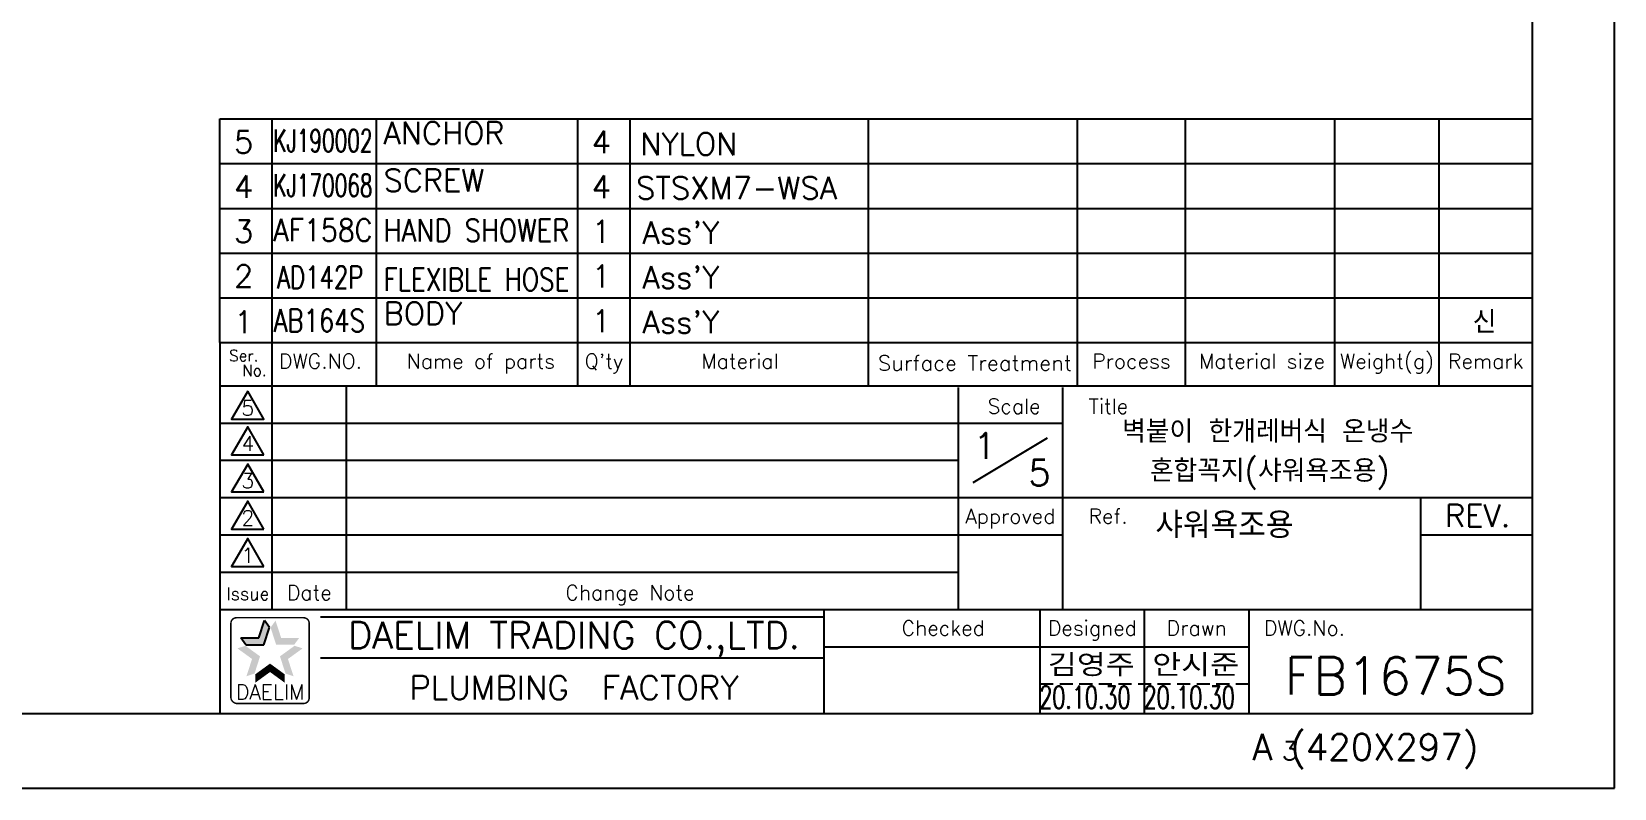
# Model space of a CAD drawing. Extents: x 1522 to 1942, y -990 to -693.
# Drawn here: x 1730 to 1942.2, y -989.5 to -888 of the extents above; entities that cross this region are included whole.
import ezdxf
from ezdxf.enums import TextEntityAlignment as Align

# ---------------------------------------------------------------- set-up
doc = ezdxf.new("R2010")
doc.units = 0
doc.header["$LTSCALE"] = 7
doc.header["$MEASUREMENT"] = 0
doc.linetypes.add('HIDDEN', pattern=[0.375, 0.25, -0.125])
doc.layers.get('0').update_dxf_attribs({"color": 2, "linetype": 'CONTINUOUS'})
for name, color, linetype in [('D', 2, 'CONTINUOUS'), ('DWG', 7, 'CONTINUOUS'), ('TXT', 4, 'CONTINUOUS')]:
    doc.layers.add(name, color=color, linetype=linetype)
doc.styles.add('GHS', font='romans', dxfattribs={"bigfont": 'ghs'})
doc.styles.add('ROMANS', font='romans')

# ---------------------------------------------------------------- blocks, each defined once
blk = doc.blocks.new('BORDER')
for p, q in [((1, 0), (1, 1)), ((0, 0), (1, 0))]:
    blk.add_line(p, q)

msp = doc.modelspace()

# ---------------------------------------------------------------- linework, layer by layer
for p, q in [((1762.25, -935.46), (1762.25, -899.71)), ((1776.25, -935.46), (1776.25, -899.71)), ((1803.25, -935.46), (1803.25, -899.71)), ((1810.25, -935.46), (1810.25, -899.71)), ((1842.25, -935.46), (1842.25, -899.71)), ((1870.25, -935.46), (1870.25, -899.71)), ((1884.75, -935.46), (1884.75, -899.71)), ((1904.75, -935.46), (1904.75, -899.71)), ((1918.75, -935.46), (1918.75, -899.71)), ((1755.25, -935.5), (1931.25, -935.5))]:
    msp.add_line(p, q)
at = {"color": 2}
for p, q in [((1762.25, -965.5), (1762.25, -935.5)), ((1772.25, -965.5), (1772.25, -935.5)), ((1755.25, -940.5), (1854.25, -940.5)), ((1856.25, -948.5), (1866.25, -942.5)), ((1755.25, -945.5), (1854.25, -945.5)), ((1755.25, -950.5), (1931.25, -950.5)), ((1755.25, -955.5), (1854.25, -955.5)), ((1755.25, -960.5), (1854.25, -960.5)), ((1865.25, -979.5), (1865.25, -965.5)), ((1879.25, -979.5), (1879.25, -965.5)), ((1760.49, -969.32), (1761.24, -967.01)), ((1761.9, -967.93), (1761.24, -967.01)), ((1758.06, -969.32), (1760.49, -969.32)), ((1758.73, -970.24), (1758.06, -969.32)), ((1761.15, -970.24), (1761.9, -967.93)), ((1758.73, -970.24), (1761.15, -970.24)), ((1836.25, -970.5), (1893.25, -970.5))]:
    msp.add_line(p, q, dxfattribs=at)
at = {"color": 2, "linetype": 'Continuous'}
for p, q in [((1768.75, -966.5), (1836.25, -966.5)), ((1768.75, -972), (1836.25, -972))]:
    msp.add_line(p, q, dxfattribs=at)
at = {"color": 2, "linetype": 'HIDDEN'}
msp.add_line((1865.25, -975.5), (1893.25, -975.5), dxfattribs=at)
at = {"linetype": 'Continuous'}
for points in [[(1759, -936.25), (1756.83, -940), (1761.16, -940)], [(1761.16, -944.75), (1759, -941), (1756.83, -944.75)], [(1761.16, -949.75), (1759, -946), (1756.83, -949.75)], [(1761.16, -954.75), (1759, -951), (1756.83, -954.75)], [(1761.16, -959.75), (1759, -956), (1756.83, -959.75)]]:
    msp.add_lwpolyline(points, close=True, dxfattribs=at)
at = {"color": 2, "linetype": 'Continuous', "const_width": 0.2}
for points in [[(1756.73, -967.37, -0.414214), (1757.48, -966.62)], [(1756.73, -977.37), (1756.73, -967.37, -1)], [(1757.48, -966.62), (1766.48, -966.62, -0.414214), (1767.23, -967.37, 0.043396)], [(1767.23, -967.37), (1767.23, -977.37, -0.414214), (1766.48, -978.12)], [(1766.48, -978.12), (1757.73, -978.12, -0.414214), (1756.73, -977.37, 0.672398)]]:
    msp.add_lwpolyline(points, format="xyb", dxfattribs=at)
at = {"color": 2}
for points in [[(1760.49, -969.32), (1761.15, -970.24), (1761.24, -967.01), (1761.9, -967.93)], [(1762.72, -967.01), (1762.05, -967.93), (1763.47, -969.32), (1762.8, -970.24)], [(1758.06, -969.32), (1758.73, -970.24), (1760.49, -969.32), (1761.15, -970.24)], [(1763.47, -969.32), (1762.8, -970.24), (1765.89, -969.32), (1765.22, -970.24)], [(1759.57, -972.15), (1760.64, -971.8), (1757.61, -970.73), (1758.68, -970.38)], [(1758.82, -974.46), (1759.9, -974.11), (1759.57, -972.15), (1760.64, -971.8)], [(1766.35, -970.73), (1765.27, -970.38), (1764.38, -972.15), (1763.31, -971.8)], [(1764.38, -972.15), (1763.31, -971.8), (1765.13, -974.46), (1764.06, -974.11)], [(1761.98, -973.9), (1761.98, -972.77), (1760.01, -975.33), (1760.01, -974.2)], [(1763.94, -975.33), (1763.94, -974.2), (1761.98, -973.9), (1761.98, -972.77)]]:
    msp.add_solid(points, dxfattribs=at)
at = {"layer": 'D'}
for p, q in [((1755.25, -929.71), (1755.25, -899.71)), ((1755.25, -899.71), (1931.25, -899.71)), ((1755.25, -905.71), (1931.25, -905.71)), ((1755.25, -911.71), (1931.25, -911.71)), ((1755.25, -917.71), (1931.25, -917.71)), ((1755.25, -923.71), (1931.25, -923.71))]:
    msp.add_line(p, q, dxfattribs=at)
at = {"layer": 'DWG'}
for p, q in [((1755.25, -929.71), (1931.25, -929.71)), ((1854.25, -935.75), (1854.25, -965.5)), ((1868.25, -935.75), (1868.25, -965.5)), ((1854.25, -940.5), (1868.25, -940.5)), ((1916.25, -950.5), (1916.25, -965.5)), ((1854.25, -955.5), (1868.25, -955.5)), ((1916.25, -955.5), (1931.25, -955.5)), ((1755.25, -965.5), (1931.25, -965.5))]:
    msp.add_line(p, q, dxfattribs=at)
at = {"layer": 'DWG', "color": 7}
for p, q in [((1755.25, -929.71), (1755.25, -979.5)), ((1836.25, -965.5), (1836.25, -979.5)), ((1893.25, -965.5), (1893.25, -979.5))]:
    msp.add_line(p, q, dxfattribs=at)
at = {"layer": 'TXT'}
for p, q in [((1931.25, -705.5), (1931.25, -979.5)), ((1931.25, -979.5), (1553.25, -979.5))]:
    msp.add_line(p, q, dxfattribs=at)

# ---------------------------------------------------------------- block references
at = {"xscale": 420, "yscale": 297, "zscale": 420}
msp.add_blockref('BORDER', (1522.25, -989.5), dxfattribs=at)

# ---------------------------------------------------------------- texts
at = {"ltscale": 0.5, "style": 'GHS'}
for s, width, p, p2 in [('KJ190002', 0.603875, (1762.44, -904.13), (1775.72, -904.13)), ('KJ170068', 0.603875, (1762.44, -910.13), (1775.72, -910.13)), ('STSXM7-WSA', 0.912127, (1811.07, -910.46), (1838.04, -910.46)), ('AF158C', 0.815761, (1762.44, -916.13), (1775.72, -916.13)), ('HAND SHOWER', 0.761648, (1777.22, -916.17), (1802.13, -916.17)), ('FLEXIBLE HOSE', 0.723723, (1777.22, -922.75), (1802.13, -922.75))]:
    msp.add_text(s, height=3, dxfattribs=dict(at, width=width)).set_placement(p, p2, align=Align.FIT)
for s, p in [('ANCHOR', (1777.22, -904)), ('SCREW', (1777.22, -910.34)), ('BODY', (1777.22, -928.18))]:
    msp.add_text(s, height=3, dxfattribs=at).set_placement(p, align=Align.BOTTOM_LEFT)
for s, p in [('4', (1805.12, -904.32)), ('NYLON', (1811.65, -904.57)), ('4', (1805.12, -910.32)), ('1', (1805.12, -916.32)), ("Ass'Y", (1811.94, -916.46)), ('1', (1805.12, -922.32)), ("Ass'Y", (1811.94, -922.46)), ('1', (1805.12, -928.32)), ("Ass'Y", (1811.94, -928.46))]:
    msp.add_text(s, height=3, dxfattribs=at).set_placement(p)
for s, width, p in [('AD142P', 0.75, (1762.93, -922.45)), ('AB164S', 0.8, (1762.47, -928.25))]:
    msp.add_text(s, height=3, dxfattribs=dict(at, width=width)).set_placement(p)
at = {"linetype": 'Continuous', "style": 'ROMANS'}
for s, p in [('5', (1759, -939.5)), ('4', (1759, -944.25)), ('3', (1759, -949.25)), ('2', (1759, -954.25)), ('1', (1759, -959.25))]:
    msp.add_text(s, height=2, dxfattribs=at).set_placement(p, align=Align.CENTER)
at = {"color": 2, "linetype": 'Continuous', "style": 'ROMANS'}
for s, height, p in [('Scale', 2, (1861.75, -939.25)), ('Approved', 2, (1861.25, -954)), ('Issue', 1.7, (1759, -964.25)), ('Date', 2, (1767.25, -964.25)), ('Change Note', 2, (1810.25, -964.25)), ('Checked', 2, (1852.25, -969)), ('Designed', 2, (1872.25, -969)), ('Drawn', 2, (1886.25, -969)), ('DAELIM', 2, (1761.98, -977.57))]:
    msp.add_text(s, height=height, dxfattribs=at).set_placement(p, align=Align.CENTER)
for s, p in [('Title', (1871.75, -939.25)), ('Ref.', (1871.75, -954)), ('DWG.No.', (1895.25, -969))]:
    msp.add_text(s, height=2, dxfattribs=at).set_placement(p)
at = {"color": 2, "style": 'GHS'}
for s, p in [('1', (1856.32, -945.31)), ('5', (1863.65, -948.92))]:
    msp.add_text(s, height=3.5, dxfattribs=at).set_placement(p)
at = {"style": 'GHS'}
msp.add_text('샤워욕조용', height=3.5, dxfattribs=at).set_placement((1880.7, -955.95))
at = {"style": 'GHS', "width": 1.020762}
for s, p, p2 in [('김영주', (1866.29, -974.48), (1877.93, -974.48)), ('안시준', (1880.29, -974.48), (1891.93, -974.48))]:
    msp.add_text(s, height=3, dxfattribs=at).set_placement(p, p2, align=Align.FIT)
at = {"layer": 'D', "style": 'GHS'}
for s, p in [('5', (1757.16, -904.3)), ('4', (1757.16, -910.3)), ('3', (1757.16, -916.3)), ('2', (1757.16, -922.3)), ('신', (1923.26, -928.46)), ('1', (1757.16, -928.46)), ('REV.', (1919.56, -954.42))]:
    msp.add_text(s, height=3, dxfattribs=at).set_placement(p)
at = {"layer": 'D', "linetype": 'Continuous', "style": 'ROMANS'}
for s, p in [('Ser.', (1756.5, -932.21)), ('No.', (1758.25, -934.21))]:
    msp.add_text(s, height=1.5, dxfattribs=at).set_placement(p)
for s, p in [('DWG.NO.', (1768.75, -933.21)), ('Name of parts', (1790.25, -933.21)), ("Q'ty", (1806.75, -933.21)), ('Process', (1877.5, -933.21)), ('Material size', (1895, -933.21)), ('Weight(g)', (1911.75, -933.21)), ('Remark', (1925, -933.21))]:
    msp.add_text(s, height=2, dxfattribs=at).set_placement(p, align=Align.CENTER)
at = {"layer": 'D', "style": 'ROMANS'}
msp.add_text('Material', height=2, dxfattribs=at).set_placement((1825, -933.21), align=Align.CENTER)
at = {"layer": 'D', "style": 'ROMANS', "width": 0.925424}
msp.add_text('Surface Treatment', height=2, dxfattribs=at).set_placement((1843.5, -933.46), (1869.5, -933.46), align=Align.FIT)
at = {"layer": 'D', "style": 'GHS', "width": 0.68}
for p in [(1865.13, -978.78), (1879.13, -978.78)]:
    msp.add_text('20.10.30', height=3, dxfattribs=at).set_placement(p)
at = {"layer": 'DWG', "color": 0, "linetype": 'Continuous', "style": 'ROMANS'}
msp.add_text('PLUMBING  FACTORY', height=3.2, dxfattribs=at).set_placement((1802.75, -976), align=Align.MIDDLE)
at = {"layer": 'DWG', "style": 'GHS'}
msp.add_text('A (420X297)', height=3.5, dxfattribs=at).set_placement((1893.69, -985.71))
msp.add_text('3', height=2.5, dxfattribs=at).set_placement((1898.74, -985.71), align=Align.CENTER)
at = {"layer": 'TXT', "ltscale": 0.5, "style": 'GHS'}
for s, p in [('벽붙이 한개레버식 온냉수', (1876.25, -943.13)), ('혼합꼭지(샤워욕조용)', (1879.97, -948.41))]:
    msp.add_text(s, height=3, dxfattribs=at).set_placement(p)
at = {"layer": 'TXT', "linetype": 'Continuous', "style": 'ROMANS'}
msp.add_text('DAELIM TRADING CO.,LTD.', height=3.6, dxfattribs=at).set_placement((1802.75, -969.5), align=Align.MIDDLE)
at = {"layer": 'TXT', "style": 'GHS'}
msp.add_text('FB1675S', height=5, dxfattribs=at).set_placement((1912.93, -974.41), align=Align.MIDDLE)

doc.saveas('drawing.dxf')
